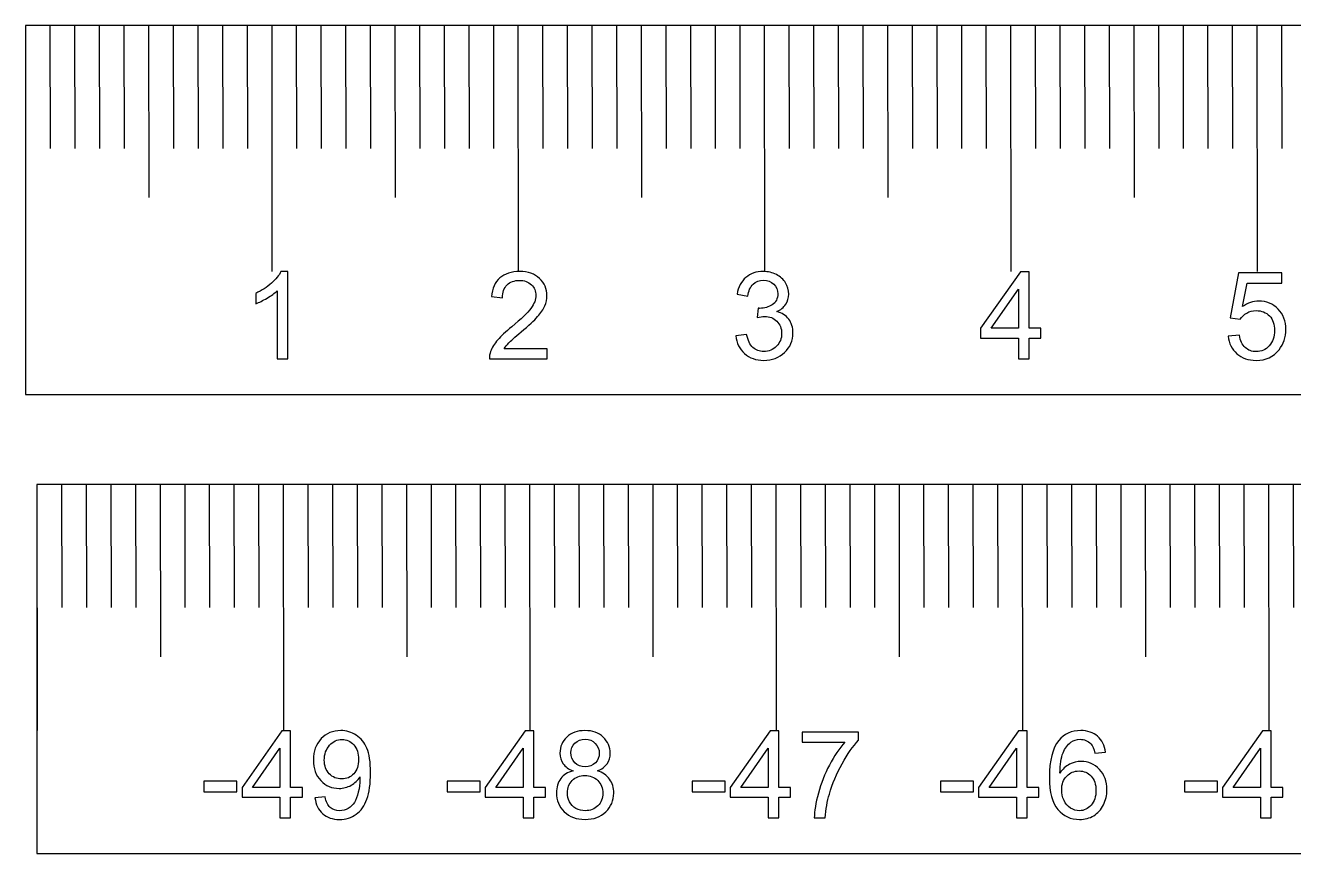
# Model space of a CAD drawing. Header units: millimetres. Extents: x -300 to 279, y -192 to 238.
# Drawn here: x -240.8 to -189.3, y -192 to -158.4 of the extents above; entities that cross this region are included whole.
import ezdxf

# ---------------------------------------------------------------- set-up
doc = ezdxf.new("R2010")
doc.units = ezdxf.units.MM
doc.layers.add('CAMADA_1', color=7, linetype='CONTINUOUS')

msp = doc.modelspace()

# ---------------------------------------------------------------- linework, layer by layer
at = {"layer": 'CAMADA_1', "color": 250}
for points in [[(-240.8244, -158.3605), (-240.8244, -158.3605), (-240.8126, -168.3605), (-240.8126, -168.3605)], [(-239.8244, -158.3605), (-239.8244, -158.3605), (-239.8126, -163.3605), (-239.8126, -163.3605)], [(-238.8244, -158.3605), (-238.8244, -158.3605), (-238.8126, -163.3605), (-238.8126, -163.3605)], [(-237.8245, -158.3605), (-237.8245, -158.3605), (-237.8127, -163.3605), (-237.8127, -163.3605)], [(-236.8245, -158.3605), (-236.8245, -158.3605), (-236.8127, -163.3605), (-236.8127, -163.3605)], [(-235.8245, -158.3605), (-235.8245, -158.3605), (-235.8127, -165.3605), (-235.8127, -165.3605)], [(-234.8245, -158.3605), (-234.8245, -158.3605), (-234.8127, -163.3605), (-234.8127, -163.3605)], [(-233.8246, -158.3605), (-233.8246, -158.3605), (-233.8128, -163.3605), (-233.8128, -163.3605)], [(-232.8246, -158.3605), (-232.8246, -158.3605), (-232.8128, -163.3605), (-232.8128, -163.3605)], [(-231.8246, -158.3605), (-231.8246, -158.3605), (-231.8128, -163.3605), (-231.8128, -163.3605)], [(-230.8246, -158.3605), (-230.8246, -158.3605), (-230.8128, -168.3605), (-230.8128, -168.3605)], [(-230.8246, -158.3605), (-230.8246, -158.3605), (-230.8128, -168.3605), (-230.8128, -168.3605)], [(-229.8247, -158.3605), (-229.8247, -158.3605), (-229.8129, -163.3605), (-229.8129, -163.3605)], [(-228.8247, -158.3605), (-228.8247, -158.3605), (-228.8129, -163.3605), (-228.8129, -163.3605)], [(-227.8247, -158.3605), (-227.8247, -158.3605), (-227.8129, -163.3605), (-227.8129, -163.3605)], [(-226.8247, -158.3605), (-226.8247, -158.3605), (-226.8129, -163.3605), (-226.8129, -163.3605)], [(-225.8248, -158.3605), (-225.8248, -158.3605), (-225.813, -165.3605), (-225.813, -165.3605)], [(-224.8248, -158.3605), (-224.8248, -158.3605), (-224.813, -163.3605), (-224.813, -163.3605)], [(-223.8248, -158.3605), (-223.8248, -158.3605), (-223.813, -163.3605), (-223.813, -163.3605)], [(-222.8248, -158.3605), (-222.8248, -158.3605), (-222.813, -163.3605), (-222.813, -163.3605)], [(-221.8248, -158.3605), (-221.8248, -158.3605), (-221.813, -163.3605), (-221.813, -163.3605)], [(-220.8249, -158.3605), (-220.8249, -158.3605), (-220.8131, -168.3605), (-220.8131, -168.3605)], [(-220.8249, -158.3605), (-220.8249, -158.3605), (-220.8131, -168.3605), (-220.8131, -168.3605)], [(-219.8249, -158.3605), (-219.8249, -158.3605), (-219.8131, -163.3605), (-219.8131, -163.3605)], [(-218.8249, -158.3605), (-218.8249, -158.3605), (-218.8131, -163.3605), (-218.8131, -163.3605)], [(-217.8249, -158.3605), (-217.8249, -158.3605), (-217.8131, -163.3605), (-217.8131, -163.3605)], [(-216.825, -158.3605), (-216.825, -158.3605), (-216.8132, -163.3605), (-216.8132, -163.3605)], [(-215.825, -158.3605), (-215.825, -158.3605), (-215.8132, -165.3605), (-215.8132, -165.3605)], [(-214.825, -158.3605), (-214.825, -158.3605), (-214.8132, -163.3605), (-214.8132, -163.3605)], [(-213.825, -158.3605), (-213.825, -158.3605), (-213.8132, -163.3605), (-213.8132, -163.3605)], [(-212.8251, -158.3605), (-212.8251, -158.3605), (-212.8133, -163.3605), (-212.8133, -163.3605)], [(-211.8251, -158.3605), (-211.8251, -158.3605), (-211.8133, -163.3605), (-211.8133, -163.3605)], [(-210.8251, -158.3605), (-210.8251, -158.3605), (-210.8133, -168.3605), (-210.8133, -168.3605)], [(-210.8251, -158.3605), (-210.8251, -158.3605), (-210.8133, -168.3605), (-210.8133, -168.3605)], [(-209.8251, -158.3605), (-209.8251, -158.3605), (-209.8133, -163.3605), (-209.8133, -163.3605)], [(-208.8252, -158.3605), (-208.8252, -158.3605), (-208.8134, -163.3605), (-208.8134, -163.3605)], [(-207.8252, -158.3605), (-207.8252, -158.3605), (-207.8134, -163.3605), (-207.8134, -163.3605)], [(-206.8252, -158.3605), (-206.8252, -158.3605), (-206.8134, -163.3605), (-206.8134, -163.3605)], [(-205.8252, -158.3605), (-205.8252, -158.3605), (-205.8134, -165.3605), (-205.8134, -165.3605)], [(-204.8252, -158.3605), (-204.8252, -158.3605), (-204.8134, -163.3605), (-204.8134, -163.3605)], [(-203.8253, -158.3605), (-203.8253, -158.3605), (-203.8135, -163.3605), (-203.8135, -163.3605)], [(-202.8253, -158.3605), (-202.8253, -158.3605), (-202.8135, -163.3605), (-202.8135, -163.3605)], [(-201.8253, -158.3605), (-201.8253, -158.3605), (-201.8135, -163.3605), (-201.8135, -163.3605)], [(-200.8253, -158.3605), (-200.8253, -158.3605), (-200.8135, -168.3605), (-200.8135, -168.3605)], [(-200.8253, -158.3605), (-200.8253, -158.3605), (-200.8135, -168.3605), (-200.8135, -168.3605)], [(-199.8254, -158.3605), (-199.8254, -158.3605), (-199.8136, -163.3605), (-199.8136, -163.3605)], [(-198.8254, -158.3605), (-198.8254, -158.3605), (-198.8136, -163.3605), (-198.8136, -163.3605)], [(-197.8254, -158.3605), (-197.8254, -158.3605), (-197.8136, -163.3605), (-197.8136, -163.3605)], [(-196.8254, -158.3605), (-196.8254, -158.3605), (-196.8136, -163.3605), (-196.8136, -163.3605)], [(-195.8255, -158.3605), (-195.8255, -158.3605), (-195.8137, -165.3605), (-195.8137, -165.3605)], [(-194.8255, -158.3605), (-194.8255, -158.3605), (-194.8137, -163.3605), (-194.8137, -163.3605)], [(-193.8255, -158.3605), (-193.8255, -158.3605), (-193.8137, -163.3605), (-193.8137, -163.3605)], [(-192.8255, -158.3605), (-192.8255, -158.3605), (-192.8137, -163.3605), (-192.8137, -163.3605)], [(-191.8256, -158.3605), (-191.8256, -158.3605), (-191.8138, -163.3605), (-191.8138, -163.3605)], [(-190.8256, -158.3605), (-190.8256, -158.3605), (-190.8138, -168.3605), (-190.8138, -168.3605)], [(-190.8256, -158.3605), (-190.8256, -158.3605), (-190.8138, -168.3605), (-190.8138, -168.3605)], [(-189.8256, -158.3605), (-189.8256, -158.3605), (-189.8138, -163.3605), (-189.8138, -163.3605)], [(-240.3555, -177.0107), (-240.3555, -177.0107), (-240.3437, -187.0107), (-240.3437, -187.0107)], [(-239.3555, -177.0107), (-239.3555, -177.0107), (-239.3437, -182.0107), (-239.3437, -182.0107)], [(-238.3555, -177.0107), (-238.3555, -177.0107), (-238.3437, -182.0107), (-238.3437, -182.0107)], [(-237.3556, -177.0107), (-237.3556, -177.0107), (-237.3438, -182.0107), (-237.3438, -182.0107)], [(-236.3556, -177.0107), (-236.3556, -177.0107), (-236.3438, -182.0107), (-236.3438, -182.0107)], [(-235.3556, -177.0107), (-235.3556, -177.0107), (-235.3438, -184.0107), (-235.3438, -184.0107)], [(-234.3556, -177.0107), (-234.3556, -177.0107), (-234.3438, -182.0107), (-234.3438, -182.0107)], [(-233.3557, -177.0107), (-233.3557, -177.0107), (-233.3439, -182.0107), (-233.3439, -182.0107)], [(-232.3557, -177.0107), (-232.3557, -177.0107), (-232.3439, -182.0107), (-232.3439, -182.0107)], [(-231.3557, -177.0107), (-231.3557, -177.0107), (-231.3439, -182.0107), (-231.3439, -182.0107)], [(-230.3557, -177.0107), (-230.3557, -177.0107), (-230.3439, -187.0107), (-230.3439, -187.0107)], [(-230.3557, -177.0107), (-230.3557, -177.0107), (-230.3439, -187.0107), (-230.3439, -187.0107)], [(-229.3558, -177.0107), (-229.3558, -177.0107), (-229.344, -182.0107), (-229.344, -182.0107)], [(-228.3558, -177.0107), (-228.3558, -177.0107), (-228.344, -182.0107), (-228.344, -182.0107)], [(-227.3558, -177.0107), (-227.3558, -177.0107), (-227.344, -182.0107), (-227.344, -182.0107)], [(-226.3558, -177.0107), (-226.3558, -177.0107), (-226.344, -182.0107), (-226.344, -182.0107)], [(-225.3559, -177.0107), (-225.3559, -177.0107), (-225.3441, -184.0107), (-225.3441, -184.0107)], [(-224.3559, -177.0107), (-224.3559, -177.0107), (-224.3441, -182.0107), (-224.3441, -182.0107)], [(-223.3559, -177.0107), (-223.3559, -177.0107), (-223.3441, -182.0107), (-223.3441, -182.0107)], [(-222.3559, -177.0107), (-222.3559, -177.0107), (-222.3441, -182.0107), (-222.3441, -182.0107)], [(-221.3559, -177.0107), (-221.3559, -177.0107), (-221.3441, -182.0107), (-221.3441, -182.0107)], [(-220.356, -177.0107), (-220.356, -177.0107), (-220.3442, -187.0107), (-220.3442, -187.0107)], [(-220.356, -177.0107), (-220.356, -177.0107), (-220.3442, -187.0107), (-220.3442, -187.0107)], [(-219.356, -177.0107), (-219.356, -177.0107), (-219.3442, -182.0107), (-219.3442, -182.0107)], [(-218.356, -177.0107), (-218.356, -177.0107), (-218.3442, -182.0107), (-218.3442, -182.0107)], [(-217.356, -177.0107), (-217.356, -177.0107), (-217.3442, -182.0107), (-217.3442, -182.0107)], [(-216.3561, -177.0107), (-216.3561, -177.0107), (-216.3443, -182.0107), (-216.3443, -182.0107)], [(-215.3561, -177.0107), (-215.3561, -177.0107), (-215.3443, -184.0107), (-215.3443, -184.0107)], [(-214.3561, -177.0107), (-214.3561, -177.0107), (-214.3443, -182.0107), (-214.3443, -182.0107)], [(-213.3561, -177.0107), (-213.3561, -177.0107), (-213.3443, -182.0107), (-213.3443, -182.0107)], [(-212.3562, -177.0107), (-212.3562, -177.0107), (-212.3444, -182.0107), (-212.3444, -182.0107)], [(-211.3562, -177.0107), (-211.3562, -177.0107), (-211.3444, -182.0107), (-211.3444, -182.0107)], [(-210.3562, -177.0107), (-210.3562, -177.0107), (-210.3444, -187.0107), (-210.3444, -187.0107)], [(-210.3562, -177.0107), (-210.3562, -177.0107), (-210.3444, -187.0107), (-210.3444, -187.0107)], [(-209.3562, -177.0107), (-209.3562, -177.0107), (-209.3444, -182.0107), (-209.3444, -182.0107)], [(-208.3563, -177.0107), (-208.3563, -177.0107), (-208.3445, -182.0107), (-208.3445, -182.0107)], [(-207.3563, -177.0107), (-207.3563, -177.0107), (-207.3445, -182.0107), (-207.3445, -182.0107)], [(-206.3563, -177.0107), (-206.3563, -177.0107), (-206.3445, -182.0107), (-206.3445, -182.0107)], [(-205.3563, -177.0107), (-205.3563, -177.0107), (-205.3445, -184.0107), (-205.3445, -184.0107)], [(-204.3563, -177.0107), (-204.3563, -177.0107), (-204.3445, -182.0107), (-204.3445, -182.0107)], [(-203.3564, -177.0107), (-203.3564, -177.0107), (-203.3446, -182.0107), (-203.3446, -182.0107)], [(-202.3564, -177.0107), (-202.3564, -177.0107), (-202.3446, -182.0107), (-202.3446, -182.0107)], [(-201.3564, -177.0107), (-201.3564, -177.0107), (-201.3446, -182.0107), (-201.3446, -182.0107)], [(-200.3564, -177.0107), (-200.3564, -177.0107), (-200.3446, -187.0107), (-200.3446, -187.0107)], [(-200.3564, -177.0107), (-200.3564, -177.0107), (-200.3446, -187.0107), (-200.3446, -187.0107)], [(-199.3565, -177.0107), (-199.3565, -177.0107), (-199.3447, -182.0107), (-199.3447, -182.0107)], [(-198.3565, -177.0107), (-198.3565, -177.0107), (-198.3447, -182.0107), (-198.3447, -182.0107)], [(-197.3565, -177.0107), (-197.3565, -177.0107), (-197.3447, -182.0107), (-197.3447, -182.0107)], [(-196.3565, -177.0107), (-196.3565, -177.0107), (-196.3447, -182.0107), (-196.3447, -182.0107)], [(-195.3566, -177.0107), (-195.3566, -177.0107), (-195.3448, -184.0107), (-195.3448, -184.0107)], [(-194.3566, -177.0107), (-194.3566, -177.0107), (-194.3448, -182.0107), (-194.3448, -182.0107)], [(-193.3566, -177.0107), (-193.3566, -177.0107), (-193.3448, -182.0107), (-193.3448, -182.0107)], [(-192.3566, -177.0107), (-192.3566, -177.0107), (-192.3448, -182.0107), (-192.3448, -182.0107)], [(-191.3567, -177.0107), (-191.3567, -177.0107), (-191.3449, -182.0107), (-191.3449, -182.0107)], [(-190.3567, -177.0107), (-190.3567, -177.0107), (-190.3449, -187.0107), (-190.3449, -187.0107)], [(-190.3567, -177.0107), (-190.3567, -177.0107), (-190.3449, -187.0107), (-190.3449, -187.0107)], [(-189.3567, -177.0107), (-189.3567, -177.0107), (-189.3449, -182.0107), (-189.3449, -182.0107)]]:
    msp.add_open_spline(points, degree=3, dxfattribs=at)
for points, knots in [([(-240.8244, -158.3605), (-240.8244, -158.3605), (259.1756, -158.3605), (259.1756, -158.3605), (259.1756, -158.3605), (259.1756, -173.3605), (259.1756, -173.3605), (259.1756, -173.3605), (-240.8244, -173.3605), (-240.8244, -173.3605), (-240.8244, -173.3605), (-240.8244, -158.3605), (-240.8244, -158.3605)], [0, 0, 0, 0, 0.25, 0.25, 0.25, 0.5, 0.5, 0.5, 0.75, 0.75, 0.75, 1, 1, 1, 1]), ([(-230.1668, -171.9116), (-230.1668, -171.9116), (-230.6015, -171.9116), (-230.6015, -171.9116), (-230.6015, -171.9116), (-230.6015, -169.1442), (-230.6015, -169.1442), (-230.706, -169.2446), (-230.8435, -169.3442), (-231.013, -169.4438), (-231.1826, -169.5434), (-231.3357, -169.6183), (-231.4707, -169.6677), (-231.4707, -169.6677), (-231.4707, -169.2479), (-231.4707, -169.2479), (-231.2279, -169.1343), (-231.0155, -168.996), (-230.8336, -168.833), (-230.6517, -168.6709), (-230.5224, -168.5136), (-230.4467, -168.3605), (-230.4467, -168.3605), (-230.1668, -168.3605), (-230.1668, -168.3605), (-230.1668, -168.3605), (-230.1668, -171.9116), (-230.1668, -171.9116)], [0, 0, 0, 0, 0.1111111, 0.1111111, 0.1111111, 0.2222222, 0.2222222, 0.2222222, 0.3333333, 0.3333333, 0.3333333, 0.4444444, 0.4444444, 0.4444444, 0.5555556, 0.5555556, 0.5555556, 0.6666667, 0.6666667, 0.6666667, 0.7777778, 0.7777778, 0.7777778, 0.8888889, 0.8888889, 0.8888889, 1, 1, 1, 1]), ([(-219.6468, -171.4967), (-219.6468, -171.4967), (-219.6468, -171.9116), (-219.6468, -171.9116), (-219.6468, -171.9116), (-221.9879, -171.9116), (-221.9879, -171.9116), (-221.9912, -171.8071), (-221.9739, -171.7066), (-221.9368, -171.6095), (-221.8767, -171.4506), (-221.7804, -171.2934), (-221.6479, -171.1395), (-221.5154, -170.9856), (-221.3261, -170.8078), (-221.0799, -170.6061), (-220.6972, -170.2908), (-220.4371, -170.0414), (-220.3012, -169.857), (-220.1646, -169.6726), (-220.0963, -169.4981), (-220.0963, -169.3335), (-220.0963, -169.1615), (-220.158, -169.0166), (-220.2815, -168.898), (-220.405, -168.7803), (-220.5663, -168.7211), (-220.7647, -168.7211), (-220.9746, -168.7211), (-221.1425, -168.7836), (-221.2684, -168.9087), (-221.3944, -169.033), (-221.4578, -169.2059), (-221.4594, -169.4273), (-221.4594, -169.4273), (-221.9039, -169.3829), (-221.9039, -169.3829), (-221.8735, -169.0503), (-221.7582, -168.7968), (-221.559, -168.6223), (-221.359, -168.4478), (-221.0915, -168.3605), (-220.7548, -168.3605), (-220.4157, -168.3605), (-220.1465, -168.4544), (-219.9489, -168.6429), (-219.7506, -168.8314), (-219.6518, -169.0651), (-219.6518, -169.3434), (-219.6518, -169.485), (-219.6806, -169.6241), (-219.739, -169.7607), (-219.7966, -169.8982), (-219.893, -170.0422), (-220.0271, -170.1937), (-220.1621, -170.3443), (-220.3852, -170.5526), (-220.6963, -170.816), (-220.9573, -171.0349), (-221.1252, -171.1831), (-221.1993, -171.2613), (-221.2734, -171.3395), (-221.3343, -171.4177), (-221.3829, -171.4967), (-221.3829, -171.4967), (-219.6468, -171.4967), (-219.6468, -171.4967)], [0, 0, 0, 0, 0.0454545, 0.0454545, 0.0454545, 0.0909091, 0.0909091, 0.0909091, 0.1363636, 0.1363636, 0.1363636, 0.1818182, 0.1818182, 0.1818182, 0.2272727, 0.2272727, 0.2272727, 0.2727273, 0.2727273, 0.2727273, 0.3181818, 0.3181818, 0.3181818, 0.3636364, 0.3636364, 0.3636364, 0.4090909, 0.4090909, 0.4090909, 0.4545455, 0.4545455, 0.4545455, 0.5, 0.5, 0.5, 0.5454545, 0.5454545, 0.5454545, 0.5909091, 0.5909091, 0.5909091, 0.6363636, 0.6363636, 0.6363636, 0.6818182, 0.6818182, 0.6818182, 0.7272727, 0.7272727, 0.7272727, 0.7727273, 0.7727273, 0.7727273, 0.8181818, 0.8181818, 0.8181818, 0.8636364, 0.8636364, 0.8636364, 0.9090909, 0.9090909, 0.9090909, 0.9545455, 0.9545455, 0.9545455, 1, 1, 1, 1]), ([(-211.9774, -170.9732), (-211.9774, -170.9732), (-211.5427, -170.9139), (-211.5427, -170.9139), (-211.4925, -171.1609), (-211.4086, -171.3387), (-211.2892, -171.4473), (-211.1699, -171.556), (-211.0233, -171.6103), (-210.8497, -171.6103), (-210.6439, -171.6103), (-210.4702, -171.5395), (-210.3302, -171.398), (-210.1903, -171.2564), (-210.1203, -171.081), (-210.1203, -170.872), (-210.1203, -170.6728), (-210.1854, -170.5081), (-210.3162, -170.3781), (-210.4463, -170.2488), (-210.6118, -170.1838), (-210.8134, -170.1838), (-210.8957, -170.1838), (-210.9978, -170.2003), (-211.1205, -170.2324), (-211.1205, -170.2324), (-211.0719, -169.8521), (-211.0719, -169.8521), (-211.0431, -169.8554), (-211.0192, -169.857), (-211.0019, -169.857), (-210.8159, -169.857), (-210.6496, -169.8085), (-210.5006, -169.7121), (-210.3525, -169.6158), (-210.2784, -169.4677), (-210.2784, -169.2676), (-210.2784, -169.1088), (-210.3327, -168.9771), (-210.4405, -168.8725), (-210.5484, -168.768), (-210.6875, -168.7161), (-210.8579, -168.7161), (-211.0275, -168.7161), (-211.1682, -168.7696), (-211.281, -168.8766), (-211.3938, -168.9837), (-211.4662, -169.1442), (-211.4983, -169.3582), (-211.4983, -169.3582), (-211.9329, -169.2792), (-211.9329, -169.2792), (-211.8794, -168.9878), (-211.7592, -168.7614), (-211.5707, -168.6009), (-211.3831, -168.4404), (-211.1485, -168.3605), (-210.8686, -168.3605), (-210.676, -168.3605), (-210.4982, -168.4017), (-210.336, -168.4848), (-210.173, -168.5671), (-210.0487, -168.6799), (-209.9631, -168.8223), (-209.8767, -168.9655), (-209.8339, -169.117), (-209.8339, -169.2775), (-209.8339, -169.4298), (-209.875, -169.5681), (-209.9565, -169.6932), (-210.0388, -169.8183), (-210.1607, -169.9179), (-210.3212, -169.992), (-210.1121, -170.0398), (-209.9499, -170.1402), (-209.8339, -170.2925), (-209.7186, -170.4439), (-209.661, -170.6349), (-209.661, -170.8629), (-209.661, -171.1716), (-209.7738, -171.4342), (-209.9985, -171.649), (-210.2241, -171.8639), (-210.5089, -171.9709), (-210.8529, -171.9709), (-211.1633, -171.9709), (-211.4209, -171.8779), (-211.6259, -171.6926), (-211.8317, -171.5074), (-211.9486, -171.2679), (-211.9774, -170.9732)], [0, 0, 0, 0, 0.0333333, 0.0333333, 0.0333333, 0.0666667, 0.0666667, 0.0666667, 0.1, 0.1, 0.1, 0.1333333, 0.1333333, 0.1333333, 0.1666667, 0.1666667, 0.1666667, 0.2, 0.2, 0.2, 0.2333333, 0.2333333, 0.2333333, 0.2666667, 0.2666667, 0.2666667, 0.3, 0.3, 0.3, 0.3333333, 0.3333333, 0.3333333, 0.3666667, 0.3666667, 0.3666667, 0.4, 0.4, 0.4, 0.4333333, 0.4333333, 0.4333333, 0.4666667, 0.4666667, 0.4666667, 0.5, 0.5, 0.5, 0.5333333, 0.5333333, 0.5333333, 0.5666667, 0.5666667, 0.5666667, 0.6, 0.6, 0.6, 0.6333333, 0.6333333, 0.6333333, 0.6666667, 0.6666667, 0.6666667, 0.7, 0.7, 0.7, 0.7333333, 0.7333333, 0.7333333, 0.7666667, 0.7666667, 0.7666667, 0.8, 0.8, 0.8, 0.8333333, 0.8333333, 0.8333333, 0.8666667, 0.8666667, 0.8666667, 0.9, 0.9, 0.9, 0.9333333, 0.9333333, 0.9333333, 0.9666667, 0.9666667, 0.9666667, 1, 1, 1, 1]), ([(-200.5083, -171.9116), (-200.5083, -171.9116), (-200.5083, -171.067), (-200.5083, -171.067), (-200.5083, -171.067), (-202.0443, -171.067), (-202.0443, -171.067), (-202.0443, -171.067), (-202.0443, -170.667), (-202.0443, -170.667), (-202.0443, -170.667), (-200.4293, -168.3753), (-200.4293, -168.3753), (-200.4293, -168.3753), (-200.0737, -168.3753), (-200.0737, -168.3753), (-200.0737, -168.3753), (-200.0737, -170.667), (-200.0737, -170.667), (-200.0737, -170.667), (-199.5946, -170.667), (-199.5946, -170.667), (-199.5946, -170.667), (-199.5946, -171.067), (-199.5946, -171.067), (-199.5946, -171.067), (-200.0737, -171.067), (-200.0737, -171.067), (-200.0737, -171.067), (-200.0737, -171.9116), (-200.0737, -171.9116), (-200.0737, -171.9116), (-200.5083, -171.9116), (-200.5083, -171.9116)], [0, 0, 0, 0, 0.0909091, 0.0909091, 0.0909091, 0.1818182, 0.1818182, 0.1818182, 0.2727273, 0.2727273, 0.2727273, 0.3636364, 0.3636364, 0.3636364, 0.4545455, 0.4545455, 0.4545455, 0.5454545, 0.5454545, 0.5454545, 0.6363636, 0.6363636, 0.6363636, 0.7272727, 0.7272727, 0.7272727, 0.8181818, 0.8181818, 0.8181818, 0.9090909, 0.9090909, 0.9090909, 1, 1, 1, 1]), ([(-191.9903, -170.9831), (-191.9903, -170.9831), (-191.5359, -170.9485), (-191.5359, -170.9485), (-191.5021, -171.1699), (-191.4239, -171.3362), (-191.3021, -171.4482), (-191.1803, -171.5593), (-191.0313, -171.6153), (-190.856, -171.6153), (-190.6444, -171.6153), (-190.4674, -171.5362), (-190.3234, -171.379), (-190.1802, -171.221), (-190.1085, -171.0119), (-190.1085, -170.7518), (-190.1085, -170.504), (-190.1769, -170.3089), (-190.3143, -170.1657), (-190.4518, -170.0225), (-190.6337, -169.9509), (-190.8601, -169.9509), (-191.0008, -169.9509), (-191.1268, -169.983), (-191.2387, -170.0472), (-191.3499, -170.1114), (-191.4371, -170.1945), (-191.5013, -170.2966), (-191.5013, -170.2966), (-191.9112, -170.2373), (-191.9112, -170.2373), (-191.9112, -170.2373), (-191.5705, -168.4198), (-191.5705, -168.4198), (-191.5705, -168.4198), (-189.8172, -168.4198), (-189.8172, -168.4198), (-189.8172, -168.4198), (-189.8172, -168.8347), (-189.8172, -168.8347), (-189.8172, -168.8347), (-191.2239, -168.8347), (-191.2239, -168.8347), (-191.2239, -168.8347), (-191.4124, -169.7887), (-191.4124, -169.7887), (-191.2009, -169.6397), (-190.9786, -169.5656), (-190.7465, -169.5656), (-190.4386, -169.5656), (-190.1785, -169.6726), (-189.967, -169.8867), (-189.7554, -170.1007), (-189.6492, -170.3756), (-189.6492, -170.7114), (-189.6492, -171.0317), (-189.7422, -171.3082), (-189.9283, -171.5412), (-190.1546, -171.8276), (-190.4641, -171.9709), (-190.856, -171.9709), (-191.177, -171.9709), (-191.4388, -171.8803), (-191.6421, -171.7001), (-191.8454, -171.5198), (-191.9615, -171.2811), (-191.9903, -170.9831)], [0, 0, 0, 0, 0.0454545, 0.0454545, 0.0454545, 0.0909091, 0.0909091, 0.0909091, 0.1363636, 0.1363636, 0.1363636, 0.1818182, 0.1818182, 0.1818182, 0.2272727, 0.2272727, 0.2272727, 0.2727273, 0.2727273, 0.2727273, 0.3181818, 0.3181818, 0.3181818, 0.3636364, 0.3636364, 0.3636364, 0.4090909, 0.4090909, 0.4090909, 0.4545455, 0.4545455, 0.4545455, 0.5, 0.5, 0.5, 0.5454545, 0.5454545, 0.5454545, 0.5909091, 0.5909091, 0.5909091, 0.6363636, 0.6363636, 0.6363636, 0.6818182, 0.6818182, 0.6818182, 0.7272727, 0.7272727, 0.7272727, 0.7727273, 0.7727273, 0.7727273, 0.8181818, 0.8181818, 0.8181818, 0.8636364, 0.8636364, 0.8636364, 0.9090909, 0.9090909, 0.9090909, 0.9545455, 0.9545455, 0.9545455, 1, 1, 1, 1]), ([(-200.5083, -170.667), (-200.5083, -170.667), (-200.5083, -169.0767), (-200.5083, -169.0767), (-200.5083, -169.0767), (-201.6171, -170.667), (-201.6171, -170.667), (-201.6171, -170.667), (-200.5083, -170.667), (-200.5083, -170.667)], [0, 0, 0, 0, 0.3333333, 0.3333333, 0.3333333, 0.6666667, 0.6666667, 0.6666667, 1, 1, 1, 1]), ([(-240.3555, -177.0107), (-240.3555, -177.0107), (259.6445, -177.0107), (259.6445, -177.0107), (259.6445, -177.0107), (259.6445, -192.0107), (259.6445, -192.0107), (259.6445, -192.0107), (-240.3555, -192.0107), (-240.3555, -192.0107), (-240.3555, -192.0107), (-240.3555, -177.0107), (-240.3555, -177.0107)], [0, 0, 0, 0, 0.25, 0.25, 0.25, 0.5, 0.5, 0.5, 0.75, 0.75, 0.75, 1, 1, 1, 1]), ([(-230.491, -190.5618), (-230.491, -190.5618), (-230.491, -189.7172), (-230.491, -189.7172), (-230.491, -189.7172), (-232.027, -189.7172), (-232.027, -189.7172), (-232.027, -189.7172), (-232.027, -189.3172), (-232.027, -189.3172), (-232.027, -189.3172), (-230.412, -187.0255), (-230.412, -187.0255), (-230.412, -187.0255), (-230.0564, -187.0255), (-230.0564, -187.0255), (-230.0564, -187.0255), (-230.0564, -189.3172), (-230.0564, -189.3172), (-230.0564, -189.3172), (-229.5773, -189.3172), (-229.5773, -189.3172), (-229.5773, -189.3172), (-229.5773, -189.7172), (-229.5773, -189.7172), (-229.5773, -189.7172), (-230.0564, -189.7172), (-230.0564, -189.7172), (-230.0564, -189.7172), (-230.0564, -190.5618), (-230.0564, -190.5618), (-230.0564, -190.5618), (-230.491, -190.5618), (-230.491, -190.5618)], [0, 0, 0, 0, 0.0909091, 0.0909091, 0.0909091, 0.1818182, 0.1818182, 0.1818182, 0.2727273, 0.2727273, 0.2727273, 0.3636364, 0.3636364, 0.3636364, 0.4545455, 0.4545455, 0.4545455, 0.5454545, 0.5454545, 0.5454545, 0.6363636, 0.6363636, 0.6363636, 0.7272727, 0.7272727, 0.7272727, 0.8181818, 0.8181818, 0.8181818, 0.9090909, 0.9090909, 0.9090909, 1, 1, 1, 1]), ([(-229.0678, -189.7419), (-229.0678, -189.7419), (-228.6529, -189.7074), (-228.6529, -189.7074), (-228.6175, -189.9033), (-228.55, -190.0449), (-228.4504, -190.1329), (-228.3508, -190.221), (-228.2232, -190.2655), (-228.0668, -190.2655), (-227.9335, -190.2655), (-227.8166, -190.235), (-227.7153, -190.1733), (-227.6141, -190.1124), (-227.5318, -190.0309), (-227.4684, -189.928), (-227.405, -189.8259), (-227.3515, -189.6876), (-227.3079, -189.5139), (-227.2642, -189.3402), (-227.2428, -189.1633), (-227.2428, -188.983), (-227.2428, -188.9641), (-227.2437, -188.9344), (-227.2453, -188.8957), (-227.3317, -189.034), (-227.4503, -189.1468), (-227.6001, -189.2324), (-227.7499, -189.3188), (-227.9129, -189.3616), (-228.0874, -189.3616), (-228.3796, -189.3616), (-228.6266, -189.2555), (-228.829, -189.0431), (-229.0307, -188.8315), (-229.132, -188.5517), (-229.132, -188.2043), (-229.132, -187.8454), (-229.0266, -187.5573), (-228.8151, -187.3383), (-228.6043, -187.1202), (-228.3401, -187.0107), (-228.0215, -187.0107), (-227.7927, -187.0107), (-227.5828, -187.0725), (-227.3918, -187.1968), (-227.2017, -187.3202), (-227.0576, -187.4964), (-226.9589, -187.726), (-226.8601, -187.9549), (-226.8107, -188.2866), (-226.8107, -188.7204), (-226.8107, -189.1723), (-226.8592, -189.532), (-226.9572, -189.7996), (-227.0552, -190.0679), (-227.2017, -190.2712), (-227.3951, -190.4112), (-227.5886, -190.5511), (-227.8149, -190.6211), (-228.075, -190.6211), (-228.3516, -190.6211), (-228.5772, -190.5445), (-228.7525, -190.3906), (-228.927, -190.2367), (-229.0324, -190.0202), (-229.0678, -189.7419)], [0, 0, 0, 0, 0.0454545, 0.0454545, 0.0454545, 0.0909091, 0.0909091, 0.0909091, 0.1363636, 0.1363636, 0.1363636, 0.1818182, 0.1818182, 0.1818182, 0.2272727, 0.2272727, 0.2272727, 0.2727273, 0.2727273, 0.2727273, 0.3181818, 0.3181818, 0.3181818, 0.3636364, 0.3636364, 0.3636364, 0.4090909, 0.4090909, 0.4090909, 0.4545455, 0.4545455, 0.4545455, 0.5, 0.5, 0.5, 0.5454545, 0.5454545, 0.5454545, 0.5909091, 0.5909091, 0.5909091, 0.6363636, 0.6363636, 0.6363636, 0.6818182, 0.6818182, 0.6818182, 0.7272727, 0.7272727, 0.7272727, 0.7727273, 0.7727273, 0.7727273, 0.8181818, 0.8181818, 0.8181818, 0.8636364, 0.8636364, 0.8636364, 0.9090909, 0.9090909, 0.9090909, 0.9545455, 0.9545455, 0.9545455, 1, 1, 1, 1]), ([(-227.2947, -188.1821), (-227.2947, -187.9335), (-227.3605, -187.7359), (-227.4923, -187.5902), (-227.6231, -187.4445), (-227.7828, -187.3713), (-227.9705, -187.3713), (-228.1648, -187.3713), (-228.3327, -187.4495), (-228.4743, -187.6067), (-228.6167, -187.7639), (-228.6875, -187.9681), (-228.6875, -188.2183), (-228.6875, -188.443), (-228.62, -188.6258), (-228.4858, -188.7657), (-228.3508, -188.9064), (-228.1829, -188.9764), (-227.9828, -188.9764), (-227.782, -188.9764), (-227.6174, -188.9064), (-227.4881, -188.7657), (-227.3589, -188.6258), (-227.2947, -188.4307), (-227.2947, -188.1821)], [0, 0, 0, 0, 0.125, 0.125, 0.125, 0.25, 0.25, 0.25, 0.375, 0.375, 0.375, 0.5, 0.5, 0.5, 0.625, 0.625, 0.625, 0.75, 0.75, 0.75, 0.875, 0.875, 0.875, 1, 1, 1, 1]), ([(-220.618, -190.5618), (-220.618, -190.5618), (-220.618, -189.7172), (-220.618, -189.7172), (-220.618, -189.7172), (-222.154, -189.7172), (-222.154, -189.7172), (-222.154, -189.7172), (-222.154, -189.3172), (-222.154, -189.3172), (-222.154, -189.3172), (-220.539, -187.0255), (-220.539, -187.0255), (-220.539, -187.0255), (-220.1834, -187.0255), (-220.1834, -187.0255), (-220.1834, -187.0255), (-220.1834, -189.3172), (-220.1834, -189.3172), (-220.1834, -189.3172), (-219.7043, -189.3172), (-219.7043, -189.3172), (-219.7043, -189.3172), (-219.7043, -189.7172), (-219.7043, -189.7172), (-219.7043, -189.7172), (-220.1834, -189.7172), (-220.1834, -189.7172), (-220.1834, -189.7172), (-220.1834, -190.5618), (-220.1834, -190.5618), (-220.1834, -190.5618), (-220.618, -190.5618), (-220.618, -190.5618)], [0, 0, 0, 0, 0.0909091, 0.0909091, 0.0909091, 0.1818182, 0.1818182, 0.1818182, 0.2727273, 0.2727273, 0.2727273, 0.3636364, 0.3636364, 0.3636364, 0.4545455, 0.4545455, 0.4545455, 0.5454545, 0.5454545, 0.5454545, 0.6363636, 0.6363636, 0.6363636, 0.7272727, 0.7272727, 0.7272727, 0.8181818, 0.8181818, 0.8181818, 0.9090909, 0.9090909, 0.9090909, 1, 1, 1, 1]), ([(-218.5897, -188.6447), (-218.77, -188.5788), (-218.9034, -188.4842), (-218.9906, -188.3623), (-219.0771, -188.2397), (-219.1207, -188.0932), (-219.1207, -187.9228), (-219.1207, -187.6651), (-219.0285, -187.4495), (-218.8441, -187.2741), (-218.6589, -187.0988), (-218.4136, -187.0107), (-218.1066, -187.0107), (-217.7987, -187.0107), (-217.5501, -187.1005), (-217.3624, -187.2799), (-217.1748, -187.4593), (-217.0809, -187.6775), (-217.0809, -187.9351), (-217.0809, -188.0989), (-217.1237, -188.2422), (-217.2093, -188.3632), (-217.2949, -188.485), (-217.425, -188.5788), (-217.6003, -188.6447), (-217.3838, -188.7155), (-217.22, -188.8291), (-217.1073, -188.9871), (-216.9945, -189.1443), (-216.9377, -189.332), (-216.9377, -189.551), (-216.9377, -189.8531), (-217.0447, -190.1066), (-217.2579, -190.3124), (-217.4719, -190.5182), (-217.7526, -190.6211), (-218.1008, -190.6211), (-218.449, -190.6211), (-218.7297, -190.5182), (-218.9437, -190.3116), (-219.1569, -190.105), (-219.2639, -189.8473), (-219.2639, -189.5386), (-219.2639, -189.309), (-219.2055, -189.1163), (-219.0886, -188.9616), (-218.9717, -188.806), (-218.8054, -188.7007), (-218.5897, -188.6447)], [0, 0, 0, 0, 0.0625, 0.0625, 0.0625, 0.125, 0.125, 0.125, 0.1875, 0.1875, 0.1875, 0.25, 0.25, 0.25, 0.3125, 0.3125, 0.3125, 0.375, 0.375, 0.375, 0.4375, 0.4375, 0.4375, 0.5, 0.5, 0.5, 0.5625, 0.5625, 0.5625, 0.625, 0.625, 0.625, 0.6875, 0.6875, 0.6875, 0.75, 0.75, 0.75, 0.8125, 0.8125, 0.8125, 0.875, 0.875, 0.875, 0.9375, 0.9375, 0.9375, 1, 1, 1, 1]), ([(-218.6762, -187.9071), (-218.6762, -188.0751), (-218.6227, -188.2117), (-218.5165, -188.3179), (-218.4095, -188.4241), (-218.2695, -188.4776), (-218.0959, -188.4776), (-217.9271, -188.4776), (-217.7905, -188.4249), (-217.6843, -188.3195), (-217.5781, -188.2142), (-217.5254, -188.0849), (-217.5254, -187.9318), (-217.5254, -187.7721), (-217.5797, -187.638), (-217.6892, -187.5293), (-217.7979, -187.4207), (-217.9353, -187.3663), (-218.1008, -187.3663), (-218.2679, -187.3663), (-218.4054, -187.4198), (-218.514, -187.526), (-218.6218, -187.6322), (-218.6762, -187.759), (-218.6762, -187.9071)], [0, 0, 0, 0, 0.125, 0.125, 0.125, 0.25, 0.25, 0.25, 0.375, 0.375, 0.375, 0.5, 0.5, 0.5, 0.625, 0.625, 0.625, 0.75, 0.75, 0.75, 0.875, 0.875, 0.875, 1, 1, 1, 1]), ([(-210.6717, -190.5618), (-210.6717, -190.5618), (-210.6717, -189.7172), (-210.6717, -189.7172), (-210.6717, -189.7172), (-212.2077, -189.7172), (-212.2077, -189.7172), (-212.2077, -189.7172), (-212.2077, -189.3172), (-212.2077, -189.3172), (-212.2077, -189.3172), (-210.5927, -187.0255), (-210.5927, -187.0255), (-210.5927, -187.0255), (-210.2371, -187.0255), (-210.2371, -187.0255), (-210.2371, -187.0255), (-210.2371, -189.3172), (-210.2371, -189.3172), (-210.2371, -189.3172), (-209.758, -189.3172), (-209.758, -189.3172), (-209.758, -189.3172), (-209.758, -189.7172), (-209.758, -189.7172), (-209.758, -189.7172), (-210.2371, -189.7172), (-210.2371, -189.7172), (-210.2371, -189.7172), (-210.2371, -190.5618), (-210.2371, -190.5618), (-210.2371, -190.5618), (-210.6717, -190.5618), (-210.6717, -190.5618)], [0, 0, 0, 0, 0.0909091, 0.0909091, 0.0909091, 0.1818182, 0.1818182, 0.1818182, 0.2727273, 0.2727273, 0.2727273, 0.3636364, 0.3636364, 0.3636364, 0.4545455, 0.4545455, 0.4545455, 0.5454545, 0.5454545, 0.5454545, 0.6363636, 0.6363636, 0.6363636, 0.7272727, 0.7272727, 0.7272727, 0.8181818, 0.8181818, 0.8181818, 0.9090909, 0.9090909, 0.9090909, 1, 1, 1, 1]), ([(-209.288, -187.4849), (-209.288, -187.4849), (-209.288, -187.07), (-209.288, -187.07), (-209.288, -187.07), (-207.0013, -187.07), (-207.0013, -187.07), (-207.0013, -187.07), (-207.0013, -187.4058), (-207.0013, -187.4058), (-207.226, -187.6454), (-207.4499, -187.9639), (-207.6705, -188.3615), (-207.8919, -188.7591), (-208.0623, -189.1682), (-208.1833, -189.5888), (-208.2697, -189.8843), (-208.3257, -190.2095), (-208.3496, -190.5618), (-208.3496, -190.5618), (-208.7941, -190.5618), (-208.7941, -190.5618), (-208.7891, -190.2836), (-208.7348, -189.9469), (-208.6303, -189.5526), (-208.5257, -189.1575), (-208.3767, -188.7772), (-208.1817, -188.4109), (-207.9866, -188.0446), (-207.7791, -187.7359), (-207.5594, -187.4849), (-207.5594, -187.4849), (-209.288, -187.4849), (-209.288, -187.4849)], [0, 0, 0, 0, 0.0909091, 0.0909091, 0.0909091, 0.1818182, 0.1818182, 0.1818182, 0.2727273, 0.2727273, 0.2727273, 0.3636364, 0.3636364, 0.3636364, 0.4545455, 0.4545455, 0.4545455, 0.5454545, 0.5454545, 0.5454545, 0.6363636, 0.6363636, 0.6363636, 0.7272727, 0.7272727, 0.7272727, 0.8181818, 0.8181818, 0.8181818, 0.9090909, 0.9090909, 0.9090909, 1, 1, 1, 1]), ([(-200.5905, -190.5618), (-200.5905, -190.5618), (-200.5905, -189.7172), (-200.5905, -189.7172), (-200.5905, -189.7172), (-202.1265, -189.7172), (-202.1265, -189.7172), (-202.1265, -189.7172), (-202.1265, -189.3172), (-202.1265, -189.3172), (-202.1265, -189.3172), (-200.5115, -187.0255), (-200.5115, -187.0255), (-200.5115, -187.0255), (-200.1559, -187.0255), (-200.1559, -187.0255), (-200.1559, -187.0255), (-200.1559, -189.3172), (-200.1559, -189.3172), (-200.1559, -189.3172), (-199.6768, -189.3172), (-199.6768, -189.3172), (-199.6768, -189.3172), (-199.6768, -189.7172), (-199.6768, -189.7172), (-199.6768, -189.7172), (-200.1559, -189.7172), (-200.1559, -189.7172), (-200.1559, -189.7172), (-200.1559, -190.5618), (-200.1559, -190.5618), (-200.1559, -190.5618), (-200.5905, -190.5618), (-200.5905, -190.5618)], [0, 0, 0, 0, 0.0909091, 0.0909091, 0.0909091, 0.1818182, 0.1818182, 0.1818182, 0.2727273, 0.2727273, 0.2727273, 0.3636364, 0.3636364, 0.3636364, 0.4545455, 0.4545455, 0.4545455, 0.5454545, 0.5454545, 0.5454545, 0.6363636, 0.6363636, 0.6363636, 0.7272727, 0.7272727, 0.7272727, 0.8181818, 0.8181818, 0.8181818, 0.9090909, 0.9090909, 0.9090909, 1, 1, 1, 1]), ([(-196.9744, -187.8899), (-196.9744, -187.8899), (-197.4041, -187.9244), (-197.4041, -187.9244), (-197.4428, -187.754), (-197.4979, -187.6297), (-197.5695, -187.5524), (-197.6872, -187.4281), (-197.8329, -187.3663), (-198.0058, -187.3663), (-198.1449, -187.3663), (-198.2684, -187.405), (-198.3746, -187.4824), (-198.5112, -187.582), (-198.6182, -187.7269), (-198.6981, -187.9178), (-198.7771, -188.1096), (-198.8182, -188.3821), (-198.8215, -188.7352), (-198.717, -188.5764), (-198.5886, -188.4578), (-198.4371, -188.3813), (-198.2857, -188.3039), (-198.1276, -188.2652), (-197.9613, -188.2652), (-197.6716, -188.2652), (-197.4247, -188.3722), (-197.2205, -188.5854), (-197.0172, -188.7986), (-196.9151, -189.0735), (-196.9151, -189.4119), (-196.9151, -189.6341), (-196.9629, -189.8399), (-197.0584, -190.0309), (-197.1547, -190.2218), (-197.2855, -190.3675), (-197.4535, -190.4688), (-197.6206, -190.57), (-197.8107, -190.6211), (-198.0231, -190.6211), (-198.3844, -190.6211), (-198.68, -190.4877), (-198.9088, -190.2218), (-199.1368, -189.956), (-199.2512, -189.5172), (-199.2512, -188.9064), (-199.2512, -188.2232), (-199.1245, -187.726), (-198.8717, -187.4157), (-198.6511, -187.1457), (-198.354, -187.0107), (-197.9795, -187.0107), (-197.7012, -187.0107), (-197.4724, -187.0889), (-197.2946, -187.2445), (-197.1168, -187.4001), (-197.0098, -187.6149), (-196.9744, -187.8899)], [0, 0, 0, 0, 0.0526316, 0.0526316, 0.0526316, 0.1052632, 0.1052632, 0.1052632, 0.1578947, 0.1578947, 0.1578947, 0.2105263, 0.2105263, 0.2105263, 0.2631579, 0.2631579, 0.2631579, 0.3157895, 0.3157895, 0.3157895, 0.3684211, 0.3684211, 0.3684211, 0.4210526, 0.4210526, 0.4210526, 0.4736842, 0.4736842, 0.4736842, 0.5263158, 0.5263158, 0.5263158, 0.5789474, 0.5789474, 0.5789474, 0.6315789, 0.6315789, 0.6315789, 0.6842105, 0.6842105, 0.6842105, 0.7368421, 0.7368421, 0.7368421, 0.7894737, 0.7894737, 0.7894737, 0.8421053, 0.8421053, 0.8421053, 0.8947368, 0.8947368, 0.8947368, 0.9473684, 0.9473684, 0.9473684, 1, 1, 1, 1]), ([(-190.6846, -190.5618), (-190.6846, -190.5618), (-190.6846, -189.7172), (-190.6846, -189.7172), (-190.6846, -189.7172), (-192.2206, -189.7172), (-192.2206, -189.7172), (-192.2206, -189.7172), (-192.2206, -189.3172), (-192.2206, -189.3172), (-192.2206, -189.3172), (-190.6056, -187.0255), (-190.6056, -187.0255), (-190.6056, -187.0255), (-190.25, -187.0255), (-190.25, -187.0255), (-190.25, -187.0255), (-190.25, -189.3172), (-190.25, -189.3172), (-190.25, -189.3172), (-189.7709, -189.3172), (-189.7709, -189.3172), (-189.7709, -189.3172), (-189.7709, -189.7172), (-189.7709, -189.7172), (-189.7709, -189.7172), (-190.25, -189.7172), (-190.25, -189.7172), (-190.25, -189.7172), (-190.25, -190.5618), (-190.25, -190.5618), (-190.25, -190.5618), (-190.6846, -190.5618), (-190.6846, -190.5618)], [0, 0, 0, 0, 0.0909091, 0.0909091, 0.0909091, 0.1818182, 0.1818182, 0.1818182, 0.2727273, 0.2727273, 0.2727273, 0.3636364, 0.3636364, 0.3636364, 0.4545455, 0.4545455, 0.4545455, 0.5454545, 0.5454545, 0.5454545, 0.6363636, 0.6363636, 0.6363636, 0.7272727, 0.7272727, 0.7272727, 0.8181818, 0.8181818, 0.8181818, 0.9090909, 0.9090909, 0.9090909, 1, 1, 1, 1]), ([(-230.491, -189.3172), (-230.491, -189.3172), (-230.491, -187.7269), (-230.491, -187.7269), (-230.491, -187.7269), (-231.5998, -189.3172), (-231.5998, -189.3172), (-231.5998, -189.3172), (-230.491, -189.3172), (-230.491, -189.3172)], [0, 0, 0, 0, 0.3333333, 0.3333333, 0.3333333, 0.6666667, 0.6666667, 0.6666667, 1, 1, 1, 1]), ([(-220.618, -189.3172), (-220.618, -189.3172), (-220.618, -187.7269), (-220.618, -187.7269), (-220.618, -187.7269), (-221.7268, -189.3172), (-221.7268, -189.3172), (-221.7268, -189.3172), (-220.618, -189.3172), (-220.618, -189.3172)], [0, 0, 0, 0, 0.3333333, 0.3333333, 0.3333333, 0.6666667, 0.6666667, 0.6666667, 1, 1, 1, 1]), ([(-210.6717, -189.3172), (-210.6717, -189.3172), (-210.6717, -187.7269), (-210.6717, -187.7269), (-210.6717, -187.7269), (-211.7805, -189.3172), (-211.7805, -189.3172), (-211.7805, -189.3172), (-210.6717, -189.3172), (-210.6717, -189.3172)], [0, 0, 0, 0, 0.3333333, 0.3333333, 0.3333333, 0.6666667, 0.6666667, 0.6666667, 1, 1, 1, 1]), ([(-200.5905, -189.3172), (-200.5905, -189.3172), (-200.5905, -187.7269), (-200.5905, -187.7269), (-200.5905, -187.7269), (-201.6993, -189.3172), (-201.6993, -189.3172), (-201.6993, -189.3172), (-200.5905, -189.3172), (-200.5905, -189.3172)], [0, 0, 0, 0, 0.3333333, 0.3333333, 0.3333333, 0.6666667, 0.6666667, 0.6666667, 1, 1, 1, 1]), ([(-190.6846, -189.3172), (-190.6846, -189.3172), (-190.6846, -187.7269), (-190.6846, -187.7269), (-190.6846, -187.7269), (-191.7934, -189.3172), (-191.7934, -189.3172), (-191.7934, -189.3172), (-190.6846, -189.3172), (-190.6846, -189.3172)], [0, 0, 0, 0, 0.3333333, 0.3333333, 0.3333333, 0.6666667, 0.6666667, 0.6666667, 1, 1, 1, 1]), ([(-218.8194, -189.5419), (-218.8194, -189.6662), (-218.7906, -189.7856), (-218.733, -189.9016), (-218.6754, -190.0169), (-218.5881, -190.1066), (-218.4712, -190.17), (-218.3551, -190.2334), (-218.23, -190.2655), (-218.0975, -190.2655), (-217.8884, -190.2655), (-217.7172, -190.1988), (-217.583, -190.0654), (-217.4489, -189.9321), (-217.3822, -189.7625), (-217.3822, -189.5567), (-217.3822, -189.3477), (-217.4513, -189.1748), (-217.5888, -189.0381), (-217.7271, -188.9015), (-217.9016, -188.8332), (-218.1115, -188.8332), (-218.3173, -188.8332), (-218.486, -188.9007), (-218.6194, -189.0357), (-218.7527, -189.1707), (-218.8194, -189.3394), (-218.8194, -189.5419)], [0, 0, 0, 0, 0.1111111, 0.1111111, 0.1111111, 0.2222222, 0.2222222, 0.2222222, 0.3333333, 0.3333333, 0.3333333, 0.4444444, 0.4444444, 0.4444444, 0.5555556, 0.5555556, 0.5555556, 0.6666667, 0.6666667, 0.6666667, 0.7777778, 0.7777778, 0.7777778, 0.8888889, 0.8888889, 0.8888889, 1, 1, 1, 1]), ([(-198.7524, -189.416), (-198.7524, -189.5658), (-198.7203, -189.709), (-198.6569, -189.8457), (-198.5935, -189.9823), (-198.5046, -190.086), (-198.3919, -190.1576), (-198.2783, -190.2292), (-198.1581, -190.2655), (-198.0305, -190.2655), (-197.8453, -190.2655), (-197.6872, -190.1914), (-197.5564, -190.0432), (-197.4255, -189.895), (-197.3596, -189.6942), (-197.3596, -189.4398), (-197.3596, -189.1954), (-197.4247, -189.0028), (-197.5539, -188.862), (-197.6831, -188.7212), (-197.8478, -188.6504), (-198.0478, -188.6504), (-198.2437, -188.6504), (-198.4108, -188.7212), (-198.5474, -188.862), (-198.6841, -189.0028), (-198.7524, -189.1871), (-198.7524, -189.416)], [0, 0, 0, 0, 0.1111111, 0.1111111, 0.1111111, 0.2222222, 0.2222222, 0.2222222, 0.3333333, 0.3333333, 0.3333333, 0.4444444, 0.4444444, 0.4444444, 0.5555556, 0.5555556, 0.5555556, 0.6666667, 0.6666667, 0.6666667, 0.7777778, 0.7777778, 0.7777778, 0.8888889, 0.8888889, 0.8888889, 1, 1, 1, 1]), ([(-233.5779, -189.4999), (-233.5779, -189.4999), (-233.5779, -189.0653), (-233.5779, -189.0653), (-233.5779, -189.0653), (-232.2345, -189.0653), (-232.2345, -189.0653), (-232.2345, -189.0653), (-232.2345, -189.4999), (-232.2345, -189.4999), (-232.2345, -189.4999), (-233.5779, -189.4999), (-233.5779, -189.4999)], [0, 0, 0, 0, 0.25, 0.25, 0.25, 0.5, 0.5, 0.5, 0.75, 0.75, 0.75, 1, 1, 1, 1]), ([(-223.7049, -189.4999), (-223.7049, -189.4999), (-223.7049, -189.0653), (-223.7049, -189.0653), (-223.7049, -189.0653), (-222.3615, -189.0653), (-222.3615, -189.0653), (-222.3615, -189.0653), (-222.3615, -189.4999), (-222.3615, -189.4999), (-222.3615, -189.4999), (-223.7049, -189.4999), (-223.7049, -189.4999)], [0, 0, 0, 0, 0.25, 0.25, 0.25, 0.5, 0.5, 0.5, 0.75, 0.75, 0.75, 1, 1, 1, 1]), ([(-213.7586, -189.4999), (-213.7586, -189.4999), (-213.7586, -189.0653), (-213.7586, -189.0653), (-213.7586, -189.0653), (-212.4152, -189.0653), (-212.4152, -189.0653), (-212.4152, -189.0653), (-212.4152, -189.4999), (-212.4152, -189.4999), (-212.4152, -189.4999), (-213.7586, -189.4999), (-213.7586, -189.4999)], [0, 0, 0, 0, 0.25, 0.25, 0.25, 0.5, 0.5, 0.5, 0.75, 0.75, 0.75, 1, 1, 1, 1]), ([(-203.6774, -189.4999), (-203.6774, -189.4999), (-203.6774, -189.0653), (-203.6774, -189.0653), (-203.6774, -189.0653), (-202.334, -189.0653), (-202.334, -189.0653), (-202.334, -189.0653), (-202.334, -189.4999), (-202.334, -189.4999), (-202.334, -189.4999), (-203.6774, -189.4999), (-203.6774, -189.4999)], [0, 0, 0, 0, 0.25, 0.25, 0.25, 0.5, 0.5, 0.5, 0.75, 0.75, 0.75, 1, 1, 1, 1]), ([(-193.7715, -189.4999), (-193.7715, -189.4999), (-193.7715, -189.0653), (-193.7715, -189.0653), (-193.7715, -189.0653), (-192.4281, -189.0653), (-192.4281, -189.0653), (-192.4281, -189.0653), (-192.4281, -189.4999), (-192.4281, -189.4999), (-192.4281, -189.4999), (-193.7715, -189.4999), (-193.7715, -189.4999)], [0, 0, 0, 0, 0.25, 0.25, 0.25, 0.5, 0.5, 0.5, 0.75, 0.75, 0.75, 1, 1, 1, 1])]:
    msp.add_open_spline(points, degree=3, knots=knots, dxfattribs=at)

doc.saveas('drawing.dxf')
